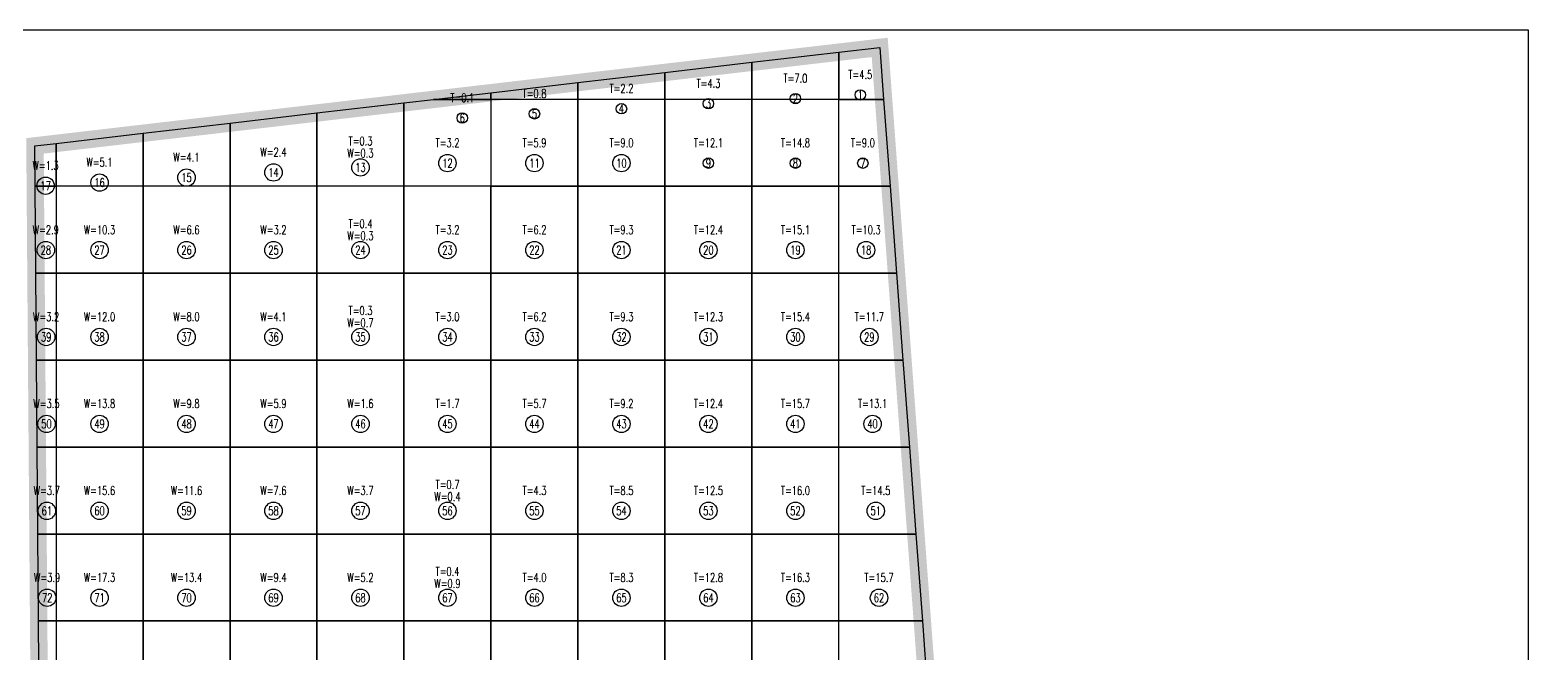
# Model space of a CAD drawing. Extents: x 4283 to 40403, y 1134 to 1764.
# Drawn here: x 16725.9 to 16812, y 1638.3 to 1674.1 of the extents above; entities that cross this region are included whole.
import ezdxf
from ezdxf.enums import TextEntityAlignment as Align

# ---------------------------------------------------------------- set-up
doc = ezdxf.new("R2010")
doc.units = 0
for name, color, linetype in [('tdz_18-4方格网', 2, 'Continuous'), ('tdz_18-4方格网计算', 7, 'Continuous'), ('tdz_土方计算图', 7, 'Continuous'), ('tdz_格田', 6, 'Continuous')]:
    doc.layers.add(name, color=color, linetype=linetype)
doc.styles.add('GLandNum', font='txt_____.ttf', dxfattribs={"width": 0.7, "height": 0.5})

msp = doc.modelspace()

# ---------------------------------------------------------------- linework, layer by layer
at = {"layer": 'tdz_18-4方格网', "linetype": 'Continuous'}
for points in [[(16772.379, 1672.814, 3392.028), (16772.379, 1670.097, 3392), (16767.379, 1670.097, 3392.052), (16767.379, 1672.231, 3392.089)], [(16774.946, 1670.097, 3392), (16772.379, 1670.097, 3392), (16772.379, 1672.814, 3392.028), (16774.724, 1673.088, 3392)], [(16762.379, 1671.648, 3392.149), (16762.379, 1670.097, 3392.123), (16757.379, 1670.097, 3392.193), (16757.379, 1671.065, 3392.21)], [(16767.379, 1672.231, 3392.089), (16767.379, 1670.097, 3392.052), (16762.379, 1670.097, 3392.123), (16762.379, 1671.648, 3392.149)], [(16757.379, 1671.065, 3392.21), (16757.379, 1670.097, 3392.193), (16752.379, 1670.097, 3392.264), (16752.379, 1670.482, 3392.271)], [(16747.379, 1669.899, 3392.331), (16747.379, 1665.097, 3392.289), (16742.379, 1665.097, 3392.36), (16742.379, 1669.316, 3392.392)], [(16749.082, 1670.097, 3392.31), (16752.379, 1670.097, 3392.264), (16752.379, 1665.097, 3392.219), (16747.379, 1665.097, 3392.289), (16747.379, 1669.899, 3392.331)], [(16752.379, 1670.482, 3392.271), (16752.379, 1670.097, 3392.264), (16749.082, 1670.097, 3392.31)], [(16752.379, 1670.097, 3392.264), (16752.379, 1665.097, 3392.219), (16757.379, 1665.097, 3392.149), (16757.379, 1670.097, 3392.193)], [(16757.379, 1670.097, 3392.193), (16757.379, 1665.097, 3392.149), (16762.379, 1665.097, 3392.079), (16762.379, 1670.097, 3392.123)], [(16762.379, 1670.097, 3392.123), (16762.379, 1665.097, 3392.079), (16767.379, 1665.097, 3392.009), (16767.379, 1670.097, 3392.052)], [(16767.379, 1670.097, 3392.052), (16767.379, 1665.097, 3392.009), (16772.379, 1665.097, 3391.99), (16772.379, 1670.097, 3392)], [(16772.379, 1670.097, 3392), (16774.946, 1670.097, 3392), (16775.317, 1665.097, 3392), (16772.379, 1665.097, 3391.99)], [(16742.379, 1669.316, 3392.392), (16742.379, 1665.097, 3392.36), (16737.379, 1665.097, 3392.43), (16737.379, 1668.732, 3392.452)], [(16732.379, 1668.149, 3392.513), (16732.379, 1665.097, 3392.498), (16727.379, 1665.097, 3392.591), (16727.379, 1667.566, 3392.573)], [(16737.379, 1668.732, 3392.452), (16737.379, 1665.097, 3392.43), (16732.379, 1665.097, 3392.498), (16732.379, 1668.149, 3392.513)], [(16727.379, 1667.566, 3392.573), (16727.379, 1665.097, 3392.591), (16726.187, 1665.097, 3392.614), (16726.169, 1667.425, 3392.588)], [(16726.187, 1665.097, 3392.614), (16727.379, 1665.097, 3392.591), (16727.379, 1660.097, 3392.653), (16726.225, 1660.097, 3392.67)], [(16727.379, 1665.097, 3392.591), (16727.379, 1660.097, 3392.653), (16732.379, 1660.097, 3392.549), (16732.379, 1665.097, 3392.498)], [(16732.379, 1665.097, 3392.498), (16732.379, 1660.097, 3392.549), (16737.379, 1660.097, 3392.444), (16737.379, 1665.097, 3392.43)], [(16737.379, 1665.097, 3392.43), (16737.379, 1660.097, 3392.444), (16742.379, 1660.097, 3392.349), (16742.379, 1665.097, 3392.36)], [(16742.379, 1665.097, 3392.36), (16742.379, 1660.097, 3392.349), (16747.379, 1660.097, 3392.281), (16747.379, 1665.097, 3392.289)], [(16747.379, 1665.097, 3392.289), (16747.379, 1660.097, 3392.281), (16752.379, 1660.097, 3392.214), (16752.379, 1665.097, 3392.219)], [(16752.379, 1665.097, 3392.219), (16752.379, 1660.097, 3392.214), (16757.379, 1660.097, 3392.147), (16757.379, 1665.097, 3392.149)], [(16757.379, 1665.097, 3392.149), (16757.379, 1660.097, 3392.147), (16762.379, 1660.097, 3392.077), (16762.379, 1665.097, 3392.079)], [(16762.379, 1665.097, 3392.079), (16762.379, 1660.097, 3392.077), (16767.379, 1660.097, 3392.007), (16767.379, 1665.097, 3392.009)], [(16767.379, 1665.097, 3392.009), (16767.379, 1660.097, 3392.007), (16772.379, 1660.097, 3391.956), (16772.379, 1665.097, 3391.99)], [(16772.379, 1665.097, 3391.99), (16775.317, 1665.097, 3392), (16775.689, 1660.097, 3392), (16772.379, 1660.097, 3391.956)], [(16726.225, 1660.097, 3392.67), (16727.379, 1660.097, 3392.653), (16727.379, 1655.097, 3392.715), (16726.264, 1655.097, 3392.727)], [(16727.379, 1660.097, 3392.653), (16727.379, 1655.097, 3392.715), (16732.379, 1655.097, 3392.611), (16732.379, 1660.097, 3392.549)], [(16732.379, 1660.097, 3392.549), (16732.379, 1655.097, 3392.611), (16737.379, 1655.097, 3392.506), (16737.379, 1660.097, 3392.444)], [(16737.379, 1660.097, 3392.444), (16737.379, 1655.097, 3392.506), (16742.379, 1655.097, 3392.402), (16742.379, 1660.097, 3392.349)], [(16742.379, 1660.097, 3392.349), (16742.379, 1655.097, 3392.402), (16747.379, 1655.097, 3392.298), (16747.379, 1660.097, 3392.281)], [(16747.379, 1660.097, 3392.281), (16747.379, 1655.097, 3392.298), (16752.379, 1655.097, 3392.2), (16752.379, 1660.097, 3392.214)], [(16752.379, 1660.097, 3392.214), (16752.379, 1655.097, 3392.2), (16757.379, 1655.097, 3392.133), (16757.379, 1660.097, 3392.147)], [(16757.379, 1660.097, 3392.147), (16757.379, 1655.097, 3392.133), (16762.379, 1655.097, 3392.065), (16762.379, 1660.097, 3392.077)], [(16762.379, 1660.097, 3392.077), (16762.379, 1655.097, 3392.065), (16767.379, 1655.097, 3392), (16767.379, 1660.097, 3392.007)], [(16767.379, 1660.097, 3392.007), (16767.379, 1655.097, 3392), (16772.379, 1655.097, 3391.922), (16772.379, 1660.097, 3391.956)], [(16772.379, 1660.097, 3391.956), (16775.689, 1660.097, 3392), (16776.06, 1655.097, 3392), (16772.379, 1655.097, 3391.922)], [(16726.264, 1655.097, 3392.727), (16727.379, 1655.097, 3392.715), (16727.379, 1650.097, 3392.777), (16726.302, 1650.097, 3392.783)], [(16727.379, 1655.097, 3392.715), (16727.379, 1650.097, 3392.777), (16732.379, 1650.097, 3392.673), (16732.379, 1655.097, 3392.611)], [(16732.379, 1655.097, 3392.611), (16732.379, 1650.097, 3392.673), (16737.379, 1650.097, 3392.568), (16737.379, 1655.097, 3392.506)], [(16737.379, 1655.097, 3392.506), (16737.379, 1650.097, 3392.568), (16742.379, 1650.097, 3392.464), (16742.379, 1655.097, 3392.402)], [(16742.379, 1655.097, 3392.402), (16742.379, 1650.097, 3392.464), (16747.379, 1650.097, 3392.359), (16747.379, 1655.097, 3392.298)], [(16747.379, 1655.097, 3392.298), (16747.379, 1650.097, 3392.359), (16752.379, 1650.097, 3392.255), (16752.379, 1655.097, 3392.2)], [(16752.379, 1655.097, 3392.2), (16752.379, 1650.097, 3392.255), (16757.379, 1650.097, 3392.151), (16757.379, 1655.097, 3392.133)], [(16757.379, 1655.097, 3392.133), (16757.379, 1650.097, 3392.151), (16762.379, 1650.097, 3392.051), (16762.379, 1655.097, 3392.065)], [(16762.379, 1655.097, 3392.065), (16762.379, 1650.097, 3392.051), (16767.379, 1650.097, 3391.983), (16767.379, 1655.097, 3392)], [(16767.379, 1655.097, 3392), (16767.379, 1650.097, 3391.983), (16772.379, 1650.097, 3391.891), (16772.379, 1655.097, 3391.922)], [(16772.379, 1655.097, 3391.922), (16776.06, 1655.097, 3392), (16776.431, 1650.097, 3392), (16772.379, 1650.097, 3391.891)], [(16726.302, 1650.097, 3392.783), (16727.379, 1650.097, 3392.777), (16727.379, 1645.097, 3392.838), (16726.341, 1645.097, 3392.839)], [(16727.379, 1650.097, 3392.777), (16727.379, 1645.097, 3392.838), (16732.379, 1645.097, 3392.735), (16732.379, 1650.097, 3392.673)], [(16732.379, 1650.097, 3392.673), (16732.379, 1645.097, 3392.735), (16737.379, 1645.097, 3392.63), (16737.379, 1650.097, 3392.568)], [(16737.379, 1650.097, 3392.568), (16737.379, 1645.097, 3392.63), (16742.379, 1645.097, 3392.526), (16742.379, 1650.097, 3392.464)], [(16742.379, 1650.097, 3392.464), (16742.379, 1645.097, 3392.526), (16747.379, 1645.097, 3392.421), (16747.379, 1650.097, 3392.359)], [(16747.379, 1650.097, 3392.359), (16747.379, 1645.097, 3392.421), (16752.379, 1645.097, 3392.317), (16752.379, 1650.097, 3392.255)], [(16752.379, 1650.097, 3392.255), (16752.379, 1645.097, 3392.317), (16757.379, 1645.097, 3392.212), (16757.379, 1650.097, 3392.151)], [(16757.379, 1650.097, 3392.151), (16757.379, 1645.097, 3392.212), (16762.379, 1645.097, 3392.061), (16762.379, 1650.097, 3392.051)], [(16762.379, 1650.097, 3392.051), (16762.379, 1645.097, 3392.061), (16767.379, 1645.097, 3391.949), (16767.379, 1650.097, 3391.983)], [(16767.379, 1650.097, 3391.983), (16767.379, 1645.097, 3391.949), (16772.379, 1645.097, 3391.881), (16772.379, 1650.097, 3391.891)], [(16772.379, 1650.097, 3391.891), (16776.431, 1650.097, 3392), (16776.803, 1645.097, 3392), (16772.379, 1645.097, 3391.881)], [(16726.341, 1645.097, 3392.839), (16727.379, 1645.097, 3392.838), (16727.379, 1640.097, 3392.894), (16726.379, 1640.097, 3392.895)], [(16727.379, 1645.097, 3392.838), (16727.379, 1640.097, 3392.894), (16732.379, 1640.097, 3392.796), (16732.379, 1645.097, 3392.735)], [(16732.379, 1645.097, 3392.735), (16732.379, 1640.097, 3392.796), (16737.379, 1640.097, 3392.692), (16737.379, 1645.097, 3392.63)], [(16737.379, 1645.097, 3392.63), (16737.379, 1640.097, 3392.692), (16742.379, 1640.097, 3392.588), (16742.379, 1645.097, 3392.526)], [(16742.379, 1645.097, 3392.526), (16742.379, 1640.097, 3392.588), (16747.379, 1640.097, 3392.45), (16747.379, 1645.097, 3392.421)], [(16747.379, 1645.097, 3392.421), (16747.379, 1640.097, 3392.45), (16752.379, 1640.097, 3392.261), (16752.379, 1645.097, 3392.317)], [(16752.379, 1645.097, 3392.317), (16752.379, 1640.097, 3392.261), (16757.379, 1640.097, 3392.149), (16757.379, 1645.097, 3392.212)], [(16757.379, 1645.097, 3392.212), (16757.379, 1640.097, 3392.149), (16762.379, 1640.097, 3392.043), (16762.379, 1645.097, 3392.061)], [(16762.379, 1645.097, 3392.061), (16762.379, 1640.097, 3392.043), (16767.379, 1640.097, 3391.915), (16767.379, 1645.097, 3391.949)], [(16767.379, 1645.097, 3391.949), (16767.379, 1640.097, 3391.915), (16772.379, 1640.097, 3391.872), (16772.379, 1645.097, 3391.881)], [(16772.379, 1645.097, 3391.881), (16776.803, 1645.097, 3392), (16777.174, 1640.097, 3392), (16772.379, 1640.097, 3391.872)], [(16726.379, 1640.097, 3392.895), (16727.379, 1640.097, 3392.894), (16727.379, 1635.097, 3392.951), (16726.418, 1635.097, 3392.952)], [(16727.379, 1640.097, 3392.894), (16727.379, 1635.097, 3392.951), (16732.379, 1635.097, 3392.858), (16732.379, 1640.097, 3392.796)], [(16732.379, 1640.097, 3392.796), (16732.379, 1635.097, 3392.858), (16737.379, 1635.097, 3392.674), (16737.379, 1640.097, 3392.692)], [(16737.379, 1640.097, 3392.692), (16737.379, 1635.097, 3392.674), (16742.379, 1635.097, 3392.485), (16742.379, 1640.097, 3392.588)], [(16742.379, 1640.097, 3392.588), (16742.379, 1635.097, 3392.485), (16747.379, 1635.097, 3392.343), (16747.379, 1640.097, 3392.45)], [(16747.379, 1640.097, 3392.45), (16747.379, 1635.097, 3392.343), (16752.379, 1635.097, 3392.237), (16752.379, 1640.097, 3392.261)], [(16752.379, 1640.097, 3392.261), (16752.379, 1635.097, 3392.237), (16757.379, 1635.097, 3392.132), (16757.379, 1640.097, 3392.149)], [(16757.379, 1640.097, 3392.149), (16757.379, 1635.097, 3392.132), (16762.379, 1635.097, 3392.027), (16762.379, 1640.097, 3392.043)], [(16762.379, 1640.097, 3392.043), (16762.379, 1635.097, 3392.027), (16767.379, 1635.097, 3391.881), (16767.379, 1640.097, 3391.915)], [(16767.379, 1640.097, 3391.915), (16767.379, 1635.097, 3391.881), (16772.379, 1635.097, 3391.862), (16772.379, 1640.097, 3391.872)], [(16777.379, 1637.342, 3392), (16777.379, 1635.097, 3391.996), (16772.379, 1635.097, 3391.862), (16772.379, 1640.097, 3391.872), (16777.174, 1640.097, 3392)]]:
    msp.add_polyline3d(points, close=True, dxfattribs=at)
at = {"layer": 'tdz_18-4方格网计算', "color": 7, "linetype": 'Continuous'}
for centre, radius in [((16773.607, 1670.357), 0.3), ((16759.879, 1669.56), 0.3), ((16764.879, 1669.852), 0.3), ((16769.879, 1670.143), 0.3), ((16750.73, 1669.027), 0.3), ((16754.879, 1669.269), 0.3), ((16739.879, 1665.894), 0.5), ((16744.879, 1666.186), 0.5), ((16749.879, 1666.431), 0.5), ((16754.879, 1666.431), 0.5), ((16759.879, 1666.431), 0.5), ((16764.879, 1666.431), 0.3), ((16769.879, 1666.431), 0.3), ((16773.755, 1666.431), 0.3), ((16726.778, 1665.13), 0.5), ((16729.879, 1665.311), 0.5), ((16734.879, 1665.602), 0.5), ((16726.793, 1661.431), 0.5), ((16729.879, 1661.431), 0.5), ((16734.879, 1661.431), 0.5), ((16739.879, 1661.431), 0.5), ((16744.879, 1661.431), 0.5), ((16749.879, 1661.431), 0.5), ((16754.879, 1661.431), 0.5), ((16759.879, 1661.431), 0.5), ((16764.879, 1661.431), 0.5), ((16769.879, 1661.431), 0.5), ((16773.941, 1661.431), 0.5), ((16726.812, 1656.431), 0.5), ((16729.879, 1656.431), 0.5), ((16734.879, 1656.431), 0.5), ((16739.879, 1656.431), 0.5), ((16744.879, 1656.431), 0.5), ((16749.879, 1656.431), 0.5), ((16754.879, 1656.431), 0.5), ((16759.879, 1656.431), 0.5), ((16764.879, 1656.431), 0.5), ((16769.879, 1656.431), 0.5), ((16774.127, 1656.431), 0.5), ((16726.831, 1651.431), 0.5), ((16729.879, 1651.431), 0.5), ((16734.879, 1651.431), 0.5), ((16739.879, 1651.431), 0.5), ((16744.879, 1651.431), 0.5), ((16749.879, 1651.431), 0.5), ((16754.879, 1651.431), 0.5), ((16759.879, 1651.431), 0.5), ((16764.879, 1651.431), 0.5), ((16769.879, 1651.431), 0.5), ((16774.312, 1651.431), 0.5), ((16726.85, 1646.431), 0.5), ((16729.879, 1646.431), 0.5), ((16734.879, 1646.431), 0.5), ((16739.879, 1646.431), 0.5), ((16744.879, 1646.431), 0.5), ((16749.879, 1646.431), 0.5), ((16754.879, 1646.431), 0.5), ((16759.879, 1646.431), 0.5), ((16764.879, 1646.431), 0.5), ((16769.879, 1646.431), 0.5), ((16774.498, 1646.431), 0.5), ((16726.87, 1641.431), 0.5), ((16729.879, 1641.431), 0.5), ((16734.879, 1641.431), 0.5), ((16739.879, 1641.431), 0.5), ((16744.879, 1641.431), 0.5), ((16749.879, 1641.431), 0.5), ((16754.879, 1641.431), 0.5), ((16759.879, 1641.431), 0.5), ((16764.879, 1641.431), 0.5), ((16769.879, 1641.431), 0.5), ((16774.684, 1641.431), 0.5)]:
    msp.add_circle(centre, radius, dxfattribs=at)
at = {"layer": 'tdz_土方计算图', "linetype": 'Continuous'}
for points in [[(16681.99, 1674.092), (16811.99, 1674.092)], [(16811.99, 1674.092), (16811.99, 1514.092)]]:
    msp.add_lwpolyline(points, dxfattribs=at)
at = {"layer": 'tdz_格田', "linetype": 'Continuous', "lineweight": 60, "const_width": 1}
msp.add_lwpolyline([(16712.379, 1575.097), (16726.451, 1630.789), (16726.169, 1667.425), (16774.724, 1673.088), (16781.601, 1580.5), (16712.379, 1575.097)], close=True, dxfattribs=at)

# ---------------------------------------------------------------- texts
at = {"layer": 'tdz_18-4方格网计算', "color": 2, "linetype": 'Continuous', "style": 'GLandNum', "width": 0.7}
for s, p in [('T=7.0', (16769.879, 1671.31)), ('T=4.5', (16773.607, 1671.524)), ('T=0.8', (16754.879, 1670.435)), ('T=2.2', (16759.879, 1670.727)), ('T=4.3', (16764.879, 1671.018)), ('T=0.1', (16750.73, 1670.193)), ('T=0.3', (16744.879, 1667.702)), ('T=3.2', (16749.879, 1667.597)), ('T=5.9', (16754.879, 1667.597)), ('T=9.0', (16759.879, 1667.597)), ('T=12.1', (16764.879, 1667.597)), ('T=14.8', (16769.879, 1667.597)), ('T=9.0', (16773.755, 1667.597)), ('T=0.4', (16744.879, 1662.947)), ('T=3.2', (16749.879, 1662.597)), ('T=6.2', (16754.879, 1662.597)), ('T=9.3', (16759.879, 1662.597)), ('T=12.4', (16764.879, 1662.597)), ('T=15.1', (16769.879, 1662.597)), ('T=10.3', (16773.941, 1662.597)), ('T=0.3', (16744.879, 1657.947)), ('T=3.0', (16749.879, 1657.597)), ('T=6.2', (16754.879, 1657.597)), ('T=9.3', (16759.879, 1657.597)), ('T=12.3', (16764.879, 1657.597)), ('T=15.4', (16769.879, 1657.597)), ('T=11.7', (16774.127, 1657.597)), ('T=1.7', (16749.879, 1652.597)), ('T=5.7', (16754.879, 1652.597)), ('T=9.2', (16759.879, 1652.597)), ('T=12.4', (16764.879, 1652.597)), ('T=15.7', (16769.879, 1652.597)), ('T=13.1', (16774.312, 1652.597)), ('T=0.7', (16749.879, 1647.947)), ('T=4.3', (16754.879, 1647.597)), ('T=8.5', (16759.879, 1647.597)), ('T=12.5', (16764.879, 1647.597)), ('T=16.0', (16769.879, 1647.597)), ('T=14.5', (16774.498, 1647.597)), ('T=0.4', (16749.879, 1642.947)), ('T=4.0', (16754.879, 1642.597)), ('T=8.3', (16759.879, 1642.597)), ('T=12.8', (16764.879, 1642.597)), ('T=16.3', (16769.879, 1642.597)), ('T=15.7', (16774.684, 1642.597))]:
    msp.add_text(s, height=0.5, dxfattribs=at).set_placement(p, align=Align.MIDDLE_CENTER)
at = {"layer": 'tdz_18-4方格网计算', "color": 7, "linetype": 'Continuous', "style": 'GLandNum', "width": 0.7}
for s, p in [('1', (16773.607, 1670.357)), ('4', (16759.879, 1669.56)), ('3', (16764.879, 1669.852)), ('2', (16769.879, 1670.143)), ('6', (16750.73, 1669.027)), ('5', (16754.879, 1669.269)), ('13', (16744.879, 1666.186)), ('12', (16749.879, 1666.431)), ('11', (16754.879, 1666.431)), ('10', (16759.879, 1666.431)), ('9', (16764.879, 1666.431)), ('8', (16769.879, 1666.431)), ('7', (16773.755, 1666.431)), ('17', (16726.778, 1665.13)), ('16', (16729.879, 1665.311)), ('15', (16734.879, 1665.602)), ('14', (16739.879, 1665.894)), ('28', (16726.793, 1661.431)), ('27', (16729.879, 1661.431)), ('26', (16734.879, 1661.431)), ('25', (16739.879, 1661.431)), ('24', (16744.879, 1661.431)), ('23', (16749.879, 1661.431)), ('22', (16754.879, 1661.431)), ('21', (16759.879, 1661.431)), ('20', (16764.879, 1661.431)), ('19', (16769.879, 1661.431)), ('18', (16773.941, 1661.431)), ('39', (16726.812, 1656.431)), ('38', (16729.879, 1656.431)), ('37', (16734.879, 1656.431)), ('36', (16739.879, 1656.431)), ('35', (16744.879, 1656.431)), ('34', (16749.879, 1656.431)), ('33', (16754.879, 1656.431)), ('32', (16759.879, 1656.431)), ('31', (16764.879, 1656.431)), ('30', (16769.879, 1656.431)), ('29', (16774.127, 1656.431)), ('50', (16726.831, 1651.431)), ('49', (16729.879, 1651.431)), ('48', (16734.879, 1651.431)), ('47', (16739.879, 1651.431)), ('46', (16744.879, 1651.431)), ('45', (16749.879, 1651.431)), ('44', (16754.879, 1651.431)), ('43', (16759.879, 1651.431)), ('42', (16764.879, 1651.431)), ('41', (16769.879, 1651.431)), ('40', (16774.312, 1651.431)), ('61', (16726.85, 1646.431)), ('60', (16729.879, 1646.431)), ('59', (16734.879, 1646.431)), ('58', (16739.879, 1646.431)), ('57', (16744.879, 1646.431)), ('56', (16749.879, 1646.431)), ('55', (16754.879, 1646.431)), ('54', (16759.879, 1646.431)), ('53', (16764.879, 1646.431)), ('52', (16769.879, 1646.431)), ('51', (16774.498, 1646.431)), ('72', (16726.87, 1641.431)), ('71', (16729.879, 1641.431)), ('70', (16734.879, 1641.431)), ('69', (16739.879, 1641.431)), ('68', (16744.879, 1641.431)), ('67', (16749.879, 1641.431)), ('66', (16754.879, 1641.431)), ('65', (16759.879, 1641.431)), ('64', (16764.879, 1641.431)), ('63', (16769.879, 1641.431)), ('62', (16774.684, 1641.431))]:
    msp.add_text(s, height=0.5, dxfattribs=at).set_placement(p, align=Align.MIDDLE_CENTER)
at = {"layer": 'tdz_18-4方格网计算', "color": 173, "linetype": 'Continuous', "style": 'GLandNum', "width": 0.7}
for s, p in [('W=2.4', (16739.879, 1667.061)), ('W=0.3', (16744.879, 1667.002)), ('W=1.3', (16726.778, 1666.296)), ('W=5.1', (16729.879, 1666.478)), ('W=4.1', (16734.879, 1666.769)), ('W=2.9', (16726.793, 1662.597)), ('W=10.3', (16729.879, 1662.597)), ('W=6.6', (16734.879, 1662.597)), ('W=3.2', (16739.879, 1662.597)), ('W=0.3', (16744.879, 1662.247)), ('W=3.2', (16726.812, 1657.597)), ('W=12.0', (16729.879, 1657.597)), ('W=8.0', (16734.879, 1657.597)), ('W=4.1', (16739.879, 1657.597)), ('W=0.7', (16744.879, 1657.247)), ('W=3.5', (16726.831, 1652.597)), ('W=13.8', (16729.879, 1652.597)), ('W=9.8', (16734.879, 1652.597)), ('W=5.9', (16739.879, 1652.597)), ('W=1.6', (16744.879, 1652.597)), ('W=3.7', (16726.85, 1647.597)), ('W=15.6', (16729.879, 1647.597)), ('W=11.6', (16734.879, 1647.597)), ('W=7.6', (16739.879, 1647.597)), ('W=3.7', (16744.879, 1647.597)), ('W=0.4', (16749.879, 1647.247)), ('W=3.9', (16726.87, 1642.597)), ('W=17.3', (16729.879, 1642.597)), ('W=13.4', (16734.879, 1642.597)), ('W=9.4', (16739.879, 1642.597)), ('W=5.2', (16744.879, 1642.597)), ('W=0.9', (16749.879, 1642.247))]:
    msp.add_text(s, height=0.5, dxfattribs=at).set_placement(p, align=Align.MIDDLE_CENTER)

doc.saveas('drawing.dxf')
